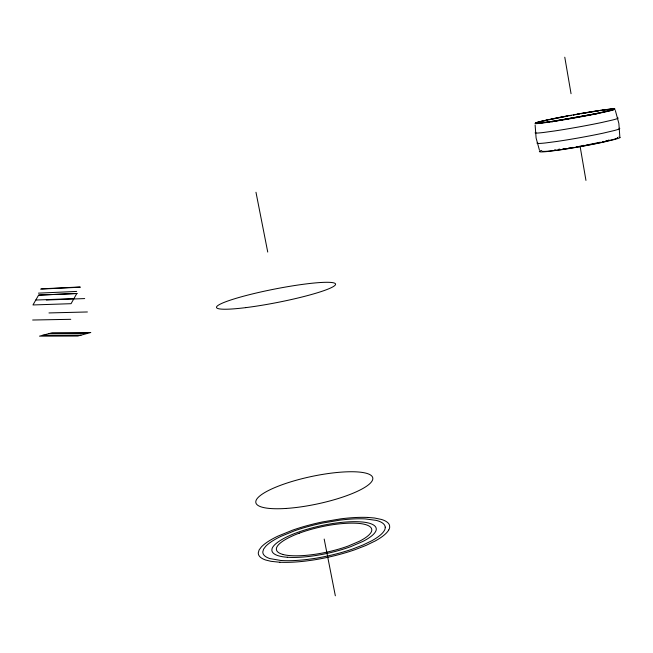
<?xml version="1.0" encoding="UTF-8"?>
<svg xmlns="http://www.w3.org/2000/svg" width="653" height="653" viewBox="0 0 653 653"><rect width="100%" height="100%" fill="white"/><g stroke="black" fill="none" stroke-linecap="round" stroke-linejoin="round"><path stroke-width="0.98" d="M535.117 124.976L536.105 138.02L539.427 150.117M619.77 135.963L618.856 123.376L615.363 110.553M537.386 142.819L537.011 143.195L537.558 143.407M536.676 122.699L536.325 122.976L536.831 123.107M605.804 140.893L606.719 140.656M602.686 141.652L603.78 141.391M606.188 111.377L608.302 110.879A39.637 1.477 -10.1 0 0 613.6 109.231A37.866 1.412 -10.1 0 0 613.379 109.051L612.759 109.018A40.135 1.494 -10.1 0 0 604.605 109.835M544.626 120.56L543.516 120.813A40.045 1.494 -10.1 0 0 536.676 122.674M545.81 120.291L542.757 120.927A41.017 1.526 -10.1 0 0 535.754 122.837L534.995 123.49L535.517 123.629A41.474 1.551 -10.1 0 0 543.296 122.935L553.548 121.466A41.621 1.559 -10.1 0 0 570.461 118.683L574.477 117.981A39.253 1.469 -10.1 0 0 580.493 116.895A41.041 1.535 -10.1 0 0 598.932 113.312L609.559 110.961A41.049 1.535 -10.1 0 0 615.028 109.255A39.213 1.469 -10.1 0 0 614.8 109.075L614.155 109.035A41.572 1.559 -10.1 0 0 605.698 109.875L604.433 110.047M543.606 120.985L544.839 120.707M605.755 111.541L598.05 113.149A39.629 1.477 -10.1 0 1 580.248 116.601A37.898 1.412 -10.1 0 1 574.444 117.646L570.575 118.324A40.102 1.494 -10.1 0 1 552.642 121.262L550.495 121.629M545.108 120.397L548.381 119.736M602.441 142.142L612.416 139.742A38.674 2.13 -10 0 0 617.542 137.832M546.398 120.111L549.761 119.442M546.128 120.421L547.5 120.128M551.777 121.858L553.124 121.572M599.576 112.83L609.127 110.749A40.6 1.51 -10.1 0 0 614.546 109.067A38.788 1.445 -10.1 0 0 614.318 108.88L613.681 108.847A41.115 1.535 -10.1 0 0 605.323 109.68L602.09 110.177M549.157 119.523L551.205 119.14A40.062 1.494 -10.1 0 1 567.963 115.859M548.928 119.817L550.422 119.507M569.783 115.524L567.8 115.85A41.041 1.526 -10.1 0 0 550.642 119.213M569.669 115.508L573.465 114.855M569.653 115.761L571.555 115.418M573.432 114.822L579.105 113.818A41.033 1.526 -10.1 0 1 596.826 110.904L598.393 110.667M573.465 115.075L575.375 114.732M577.162 114.193L579.007 113.875A40.053 1.494 -10.1 0 1 596.311 111.026L601.356 110.226M577.285 114.389L579.195 114.055M552.087 121.393L553.736 121.14A41.163 1.535 -10.1 0 0 570.469 118.381L574.436 117.687A38.821 1.445 -10.1 0 0 580.386 116.609A40.592 1.51 -10.1 0 0 598.621 113.075M598.695 110.871L597.111 111.108A41.49 1.551 -10.1 0 0 581.088 113.728M595.438 113.965L596.866 113.753M599.323 110.569L604.066 109.851M600.221 110.643L603.094 110.235M548.977 121.85L551.091 121.491M547.516 122.062L549.606 121.711M546.137 122.258L548.177 121.915M544.831 122.429L546.83 122.103M545.557 122.274L543.598 122.593A41.017 1.526 -10.1 0 1 535.909 123.278L535.387 123.148A41.474 1.551 -10.1 0 1 542.455 121.221M554.446 150.002L555.458 149.896M41.612 288.838L79.87 286.977M40.527 289.108L80.45 287.198M38.445 293.14L76.646 291.434M38.87 295.083L77.078 293.45M35.784 300.045L73.936 298.592M46.33 300.021L84.686 298.576M48.975 312.934L87.396 311.971M32.65 320.019L70.769 319.309M49.04 333.593L87.478 333.397M42.698 335.291L81.021 335.16M367.99 517.454L374.496 518.009L381.532 519.47A68.834 18.3 -12.3 0 1 389.539 525.428L389.694 527.183A64.761 17.223 -12.2 0 1 388.69 530.056M279.884 562.249L270.971 561.319L265.755 560.037A68.483 18.202 -12.3 0 1 258.286 552.797L259.11 549.965L261.38 546.92A68.516 18.219 -12.3 0 1 277.803 536.186L292.797 530.081A68.565 18.243 -12.3 0 1 322.549 521.918L340.899 518.833A68.557 18.235 -12.3 0 1 367.982 517.454M287.304 557.246L285.475 557.091A51.146 13.599 -12.3 0 1 279.247 556.021L277.974 555.646A54.411 14.456 -12.3 0 1 271.86 549.965L272.113 548.496A51.081 13.566 -12.3 0 1 273.485 546.137L274.187 545.312A54.428 14.472 -12.3 0 1 287.124 536.766L288.928 535.917A51.138 13.574 -12.3 0 1 296.903 532.652L299.066 531.877A54.46 14.48 -12.3 0 1 322.876 525.322L325.349 524.824A51.114 13.566 -12.3 0 1 335.169 523.167L337.577 522.849A54.46 14.48 -12.3 0 1 359.215 521.78L362.758 522.041A50.934 13.525 -12.2 0 1 367.37 522.751L368.716 523.069A54.444 14.464 -12.3 0 1 376.259 528.906A51.563 13.705 -12.2 0 1 375.801 531.126A53.636 14.252 -12.3 0 1 362.848 541.451L350.718 546.659A53.742 14.276 -12.3 0 1 322.925 554.266A51.628 13.737 -12.3 0 1 312.444 556.021A54.387 14.439 -12.3 0 1 287.312 557.238M617.542 117.907L617.828 117.948A40.657 1.755 -10.1 0 1 618.081 118.177A42.551 1.837 -10.1 0 1 612.432 120.046L601.446 122.552A42.543 1.837 -10.1 0 1 582.313 126.298A40.69 1.755 -10.1 0 1 576.068 127.425L571.906 128.151A43.147 1.861 -10.1 0 1 554.348 131L543.712 132.453A42.992 1.853 -10.1 0 1 535.656 133.057L535.109 132.886L535.493 132.543A42.992 1.853 -10.1 0 1 535.819 132.371M619.191 128.266L619.477 128.315A40.527 2.016 -10.1 0 1 619.738 128.584A42.421 2.106 -10.1 0 1 614.122 130.576L603.184 133.147A42.412 2.106 -10.1 0 1 584.125 136.918A40.559 2.016 -10.1 0 1 577.897 138.044L573.742 138.763A43.008 2.139 -10.1 0 1 556.242 141.546L545.622 142.934A42.853 2.13 -10.1 0 1 537.566 143.407M542.194 151.202L542.635 151.333A39.074 2.155 -10 0 0 550.038 150.99L558.152 149.994A39.139 2.155 -10 0 0 575.668 147.276L579.44 146.623A36.976 2.041 -10 0 0 585.104 145.603A38.674 2.13 -10 0 0 602.441 142.142M255.976 192.268L267.738 252.058M324.182 539.06L335.34 595.789M564.78 57.211L571.048 93.706M580.15 146.631L585.953 180.399M544.357 122.429A40.045 1.494 -10.1 0 1 536.839 123.107M593.952 114.193A37.523 1.461 -10.1 0 0 579.203 116.626L568.845 118.487A37.523 1.461 -10.1 0 0 555.981 120.985M618.93 136.926A42.135 2.326 -10 0 1 619.411 136.95L620.081 137.057A39.662 2.188 -10 0 1 620.334 137.342A41.523 2.285 -10 0 1 614.848 139.399L604.147 141.97A41.514 2.285 -10 0 1 585.512 145.701A39.702 2.188 -10 0 1 579.415 146.794L575.358 147.496A42.094 2.318 -10 0 1 558.225 150.182L547.818 151.48A41.947 2.31 -10 0 1 539.909 151.839L539.354 151.602L539.721 151.202A41.947 2.31 -10 0 1 541.525 150.41M617.493 137.628A36.952 2.032 -10 0 1 617.55 137.832M609.029 140.011A32.846 1.812 -10 0 1 608.327 140.215M560.078 149.333A31.303 1.722 -10 0 1 558.837 149.496M577.881 146.566A33.311 1.837 -10 0 1 576.281 146.843M573.105 147.374A33.311 1.837 -10 0 1 568.477 148.117M565.522 148.566A33.311 1.837 -10 0 1 564.102 148.77M584.304 145.423A31.605 1.739 -10 0 1 579.489 146.288M600.319 142.191A32.911 1.812 -10 0 1 585.888 145.129M559.58 149.186A28.61 1.575 -10 0 1 558.552 149.308M564.208 148.566A30.446 1.673 -10 0 1 562.984 148.737M583.904 145.333A28.879 1.592 -10 0 1 582.443 145.595M388.682 530.056A67.806 18.023 -12.3 0 1 375.255 540.953L365.966 545.443L354.906 549.728A67.79 18.015 -12.3 0 1 322.59 558.372A64.876 17.264 -12.3 0 1 312.567 560.119L306.037 561.009A68.72 18.251 -12.3 0 1 279.884 562.241M299.205 533.199A49.522 13.166 -12.3 0 1 325.251 526.016A46.714 12.399 -12.3 0 1 334.254 524.498A49.628 13.191 -12.3 0 1 356.26 523.241L357.926 523.331A46.641 12.383 -12.2 0 1 363.721 524.13A49.62 13.182 -12.3 0 1 371.769 529.787A47.122 12.521 -12.2 0 1 371.345 531.811A49.008 13.019 -12.3 0 1 359.452 541.239L348.376 545.981A49.008 13.019 -12.3 0 1 323.039 552.92A47.179 12.546 -12.3 0 1 313.489 554.511A49.701 13.199 -12.3 0 1 290.561 555.638L288.887 555.499A46.73 12.423 -12.3 0 1 283.19 554.536M299.196 533.191A46.738 12.407 -12.3 0 0 291.899 536.186A49.497 13.158 -12.3 0 0 277.843 545.524A46.771 12.423 -12.3 0 0 276.423 548.365A49.489 13.15 -12.3 0 0 283.206 554.528M537.386 142.778A42.853 2.13 -10.1 0 1 537.713 142.623M551.973 119.189A41.49 1.551 -10.1 0 1 567.767 116.112M385.221 527.159L385.213 527.991A60.329 16.039 -12.2 0 1 384.25 530.677A63.161 16.782 -12.3 0 1 371.671 540.823L363.019 544.994L352.734 548.977A63.145 16.774 -12.3 0 1 322.704 556.993A60.419 16.08 -12.3 0 1 313.399 558.617L307.326 559.441A63.888 16.97 -12.3 0 1 280.757 560.47L269.844 558.568A63.798 16.954 -12.3 0 1 262.816 551.85L263.551 549.214L265.64 546.381A63.814 16.97 -12.3 0 1 280.896 536.382L294.878 530.677A63.863 16.986 -12.3 0 1 322.664 523.045L339.797 520.163A63.855 16.986 -12.3 0 1 365.076 518.89L376.226 520.376A63.978 17.002 -12.3 0 1 385.074 526.359L385.221 527.159M76.793 293.524L71.071 303.686L32.968 304.951L38.592 295.148L76.793 293.524M90.694 332.524L77.772 336.042L39.515 336.148L52.191 332.752L90.694 332.524M285.704 508.475A59.766 14.031 -12 0 0 372.822 478.314A59.766 14.031 -12 0 0 284.382 483.93A59.766 14.031 -12 0 0 285.704 508.475M245.74 307.628A60.647 6.84 -11.1 0 0 335.569 284.316A60.647 6.84 -11.1 0 0 246.826 295.344A60.647 6.84 -11.1 0 0 245.74 307.628"/></g></svg>
